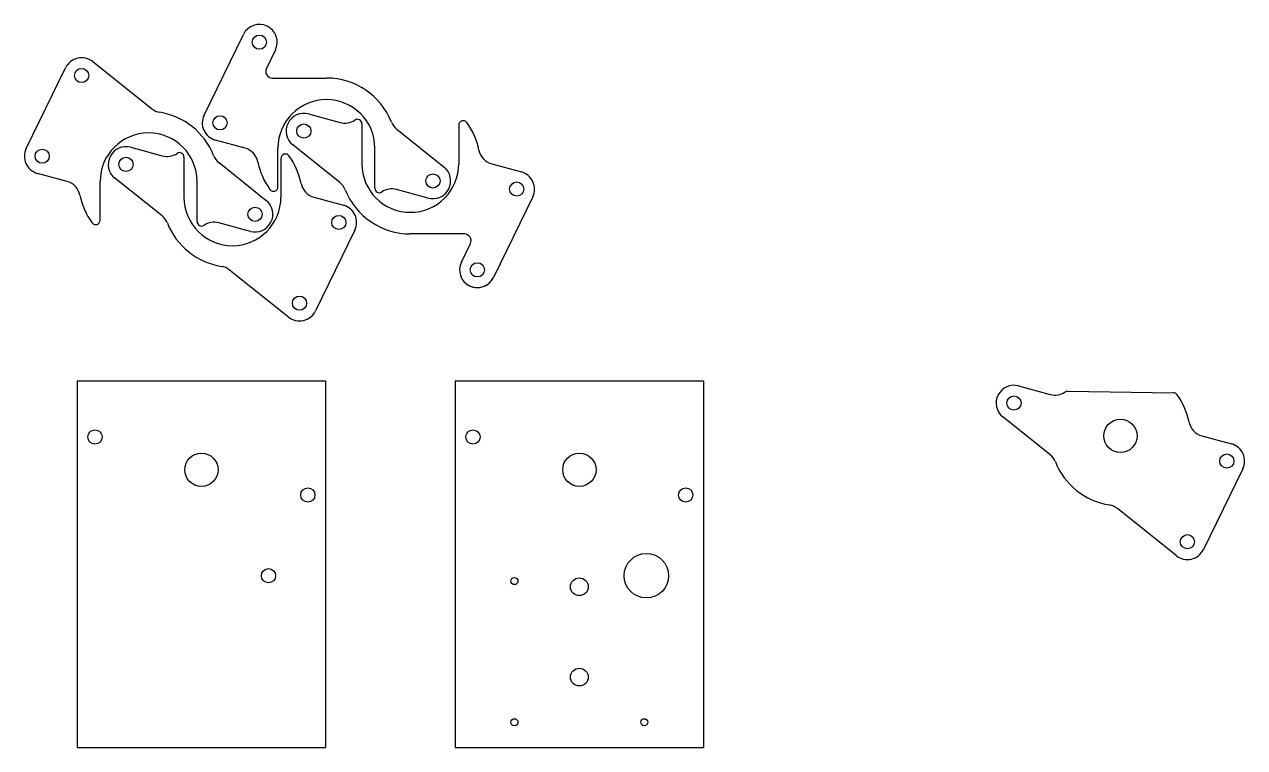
# Model space of a CAD drawing. Header units: millimetres. Extents: x -24 to 525, y 0 to 325.
import ezdxf

# ---------------------------------------------------------------- set-up
doc = ezdxf.new("R2010")
doc.units = ezdxf.units.MM
doc.layers.get('0').update_dxf_attribs({"lineweight": 25})

msp = doc.modelspace()

# ---------------------------------------------------------------- linework, layer by layer
for p, q in [((57.06, 284.62), (74.77, 320.93)), ((89.15, 313.92), (85.09, 305.59)), ((6.96, 308.67), (33.4, 287.52)), ((-22.94, 269.62), (-5.23, 305.93)), ((87.78, 301.27), (112.12, 301.27)), ((104.07, 285.15), (118.29, 281.27)), ((128.04, 280.73), (128.04, 262.66)), ((171.64, 280.09), (171.64, 262.66)), ((143.8, 278.21), (165, 261.25)), ((24.07, 270.15), (38.29, 266.27)), ((75.49, 269.76), (62.14, 273.4)), ((90.32, 252.34), (90.32, 269.77)), ((118.16, 254.22), (96.96, 271.18)), ((133.92, 251.7), (133.92, 269.77)), ((48.04, 265.73), (48.04, 247.66)), ((91.64, 265.09), (91.64, 247.66)), ((-4.51, 254.76), (-17.86, 258.4)), ((63.8, 263.21), (85, 246.25)), ((186.47, 262.67), (199.82, 259.03)), ((10.32, 237.34), (10.32, 254.77)), ((38.16, 239.22), (16.96, 256.18)), ((53.92, 236.7), (53.92, 254.77)), ((106.47, 247.67), (119.82, 244.03)), ((157.9, 247.28), (143.67, 251.16)), ((204.9, 247.81), (187.19, 211.49)), ((77.9, 232.28), (63.67, 236.16)), ((124.9, 232.81), (107.19, 196.49)), ((174.18, 231.16), (149.84, 231.16)), ((172.81, 218.51), (176.87, 226.84)), ((95, 193.75), (68.56, 214.9)), ((0, 165), (0, 0)), ((0, 165), (111.75, 165)), ((111.75, 165), (111.75, 0)), ((170, 165), (170, 0)), ((170, 165), (281.75, 165)), ((281.75, 165), (281.75, 0)), ((423.49, 162.76), (437.71, 158.88)), ((445.48, 160.35), (493.08, 159.7)), ((437.59, 131.84), (416.38, 148.8)), ((505.89, 140.29), (519.24, 136.65)), ((524.32, 125.42), (506.61, 89.11)), ((494.42, 86.37), (467.98, 107.52)), ((0, 0), (111.75, 0)), ((170, 0), (281.75, 0))]:
    msp.add_line(p, q)
for centre, radius in [((81.96, 317.43), 3.2), ((1.96, 302.43), 3.2), ((64.25, 281.11), 3.2), ((101.96, 277.43), 3.2), ((-15.75, 266.11), 3.2), ((21.96, 262.43), 3.2), ((160, 255), 3.2), ((197.71, 251.31), 3.2), ((80, 240), 3.2), ((117.71, 236.31), 3.2), ((180, 215), 3.2), ((100, 200), 3.2), ((421.38, 155.04), 3.2), ((8, 139.77), 3.2), ((178, 139.77), 3.2), ((469.26, 140.27), 7.5), ((55.88, 125), 7.5), ((225.88, 125), 7.5), ((517.13, 128.93), 3.2), ((103.75, 113.66), 3.2), ((273.75, 113.66), 3.2), ((499.42, 92.62), 3.2), ((256.04, 77.34), 10), ((86.04, 77.34), 3.2), ((196.67, 74.92), 1.6), ((225.88, 72.38), 4), ((225.88, 31.74), 4), ((196.67, 11.42), 1.6), ((255.09, 11.42), 1.6)]:
    msp.add_circle(centre, radius)
for centre, radius, start, end in [((81.96, 317.43), 8, 334, 154), ((1.96, 302.43), 8, 51.3418, 154), ((87.78, 304.27), 3, 154, 270), ((112.12, 269.77), 31.5, 21.8212, 90), ((112.12, 269.77), 21.8, 0, 180), ((38.4, 293.77), 8, 231.3418, 260.8623), ((32.12, 254.77), 31.5, 21.8212, 80.8623), ((101.96, 277.43), 8, 74.7448, 231.3418), ((64.25, 281.11), 8, 154, 254.7448), ((120.39, 288.99), 8, 254.7448, 304.3701), ((126.04, 280.73), 2, 0, 124.3701), ((148.79, 284.45), 8, 201.8212, 231.3418), ((173.64, 280.09), 2, 36.2175, 180), ((149.84, 262.66), 31.5, 11.2917, 36.2175), ((32.12, 254.77), 21.8, 0, 180), ((-15.75, 266.11), 8, 154, 254.7448), ((21.96, 262.43), 8, 74.7448, 231.3418), ((73.39, 262.04), 8, 11.2917, 74.7448), ((40.39, 273.99), 8, 254.7448, 304.3701), ((46.04, 265.73), 2, 0, 124.3701), ((68.79, 269.45), 8, 201.8212, 231.3418), ((112.12, 269.77), 31.5, 191.2917, 216.2175), ((93.64, 265.09), 2, 36.2175, 180), ((69.84, 247.66), 31.5, 11.2917, 36.2175), ((188.57, 270.39), 8, 191.2917, 254.7448), ((149.84, 262.66), 21.8, 180, 0), ((160, 255), 8, 254.7448, 51.3418), ((197.71, 251.31), 8, 334, 74.7448), ((-6.61, 247.04), 8, 11.2917, 74.7448), ((108.57, 255.39), 8, 191.2917, 254.7448), ((113.17, 247.97), 8, 21.8212, 51.3418), ((32.12, 254.77), 31.5, 191.2917, 216.2175), ((69.84, 247.66), 21.8, 180, 0), ((88.32, 252.34), 2, 216.2175, 0), ((149.84, 262.66), 31.5, 201.8212, 270), ((135.92, 251.7), 2, 180, 304.3701), ((141.57, 243.44), 8, 74.7448, 124.3701), ((80, 240), 8, 254.7448, 51.3418), ((117.71, 236.31), 8, 334, 74.7448), ((8.32, 237.34), 2, 216.2175, 0), ((33.17, 232.97), 8, 21.8212, 51.3418), ((55.92, 236.7), 2, 180, 304.3701), ((61.57, 228.44), 8, 74.7448, 124.3701), ((69.84, 247.66), 31.5, 201.8212, 260.8623), ((174.18, 228.16), 3, 334, 90), ((63.56, 208.66), 8, 51.3418, 80.8623), ((180, 215), 8, 154, 334), ((180, 215), 8, 231.3418, 334), ((100, 200), 8, 231.3418, 334), ((421.38, 155.04), 8, 74.7448, 231.3418), ((439.81, 166.6), 8, 254.7448, 304.3701), ((445.46, 158.35), 2, 89.2238, 124.3701), ((493.06, 157.7), 2, 36.2175, 89.2238), ((469.26, 140.27), 31.5, 11.2917, 36.2175), ((507.99, 148.01), 8, 191.2917, 254.7448), ((432.59, 125.59), 8, 21.8212, 51.3418), ((517.13, 128.93), 8, 334, 74.7448), ((469.26, 140.27), 31.5, 201.8212, 260.8623), ((462.98, 101.27), 8, 51.3418, 80.8623), ((499.42, 92.62), 8, 231.3418, 334)]:
    msp.add_arc(centre, radius, start, end)

doc.saveas('drawing.dxf')
